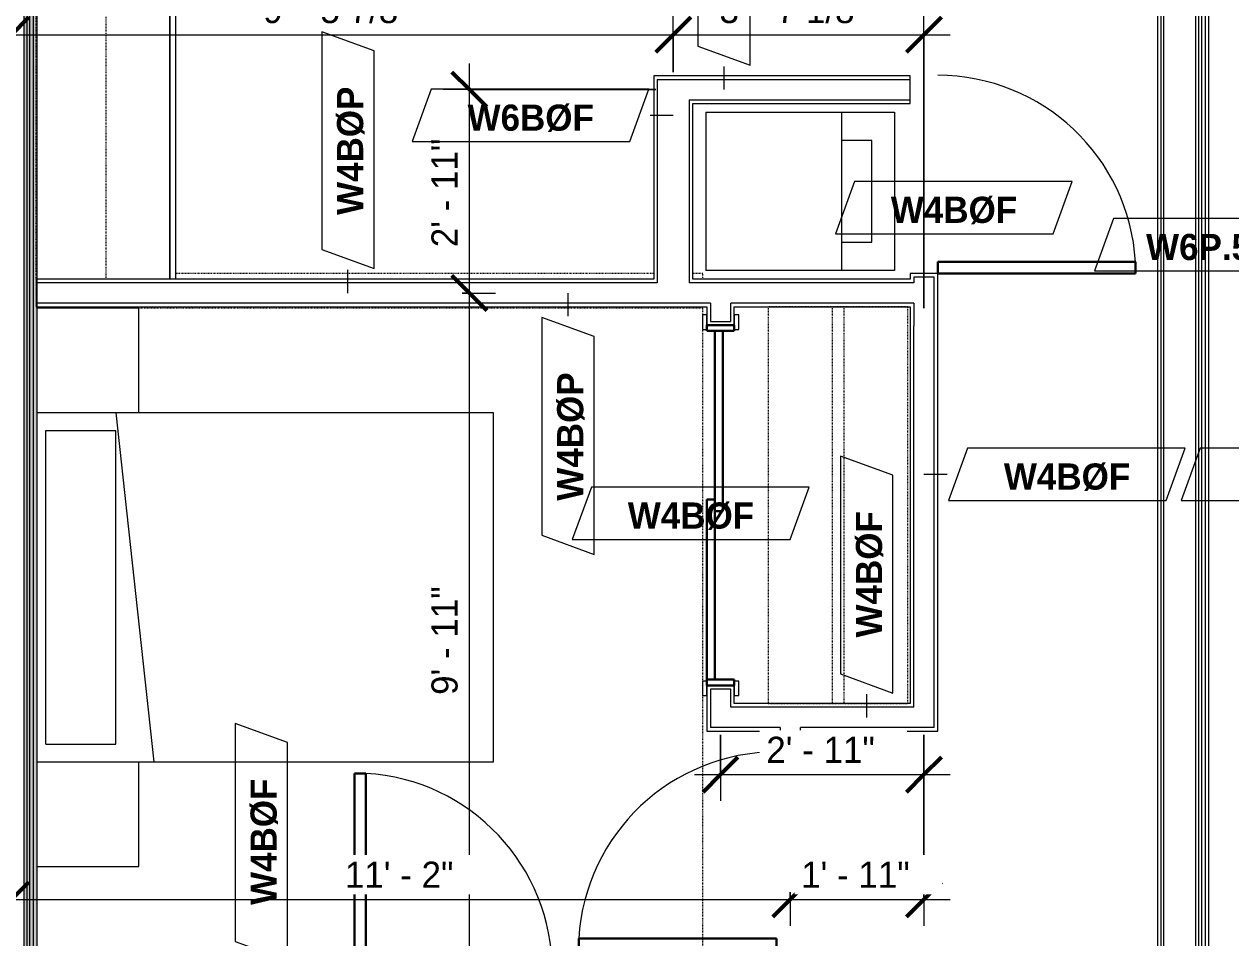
# Model space of a CAD drawing. Header units: inches. Extents: x -4010 to -1872, y 9846 to 12241.
# Drawn here: x -3336.5 to -3128.9, y 11805.8 to 11963 of the extents above; entities that cross this region are included whole.
import ezdxf

# ---------------------------------------------------------------- set-up
doc = ezdxf.new("R2010")
doc.units = ezdxf.units.IN
doc.header["$MEASUREMENT"] = 0
doc.linetypes.add('Dash', pattern=[0.25, 0.125, -0.125])
for name, color, linetype, lineweight in [('0-1', 7, 'Continuous', 5), ('A-ANNO-DIMS', 211, 'Continuous', 9), ('A-ANNO-DIMS-48', 211, 'Continuous', 9), ('A-DOOR-3', 31, 'Continuous', 9), ('A-DOOR-4', 31, 'Continuous', 30), ('A-DOOR-FRAM-3', 31, 'Continuous', 30), ('A-WALL', 113, 'Continuous', 18), ('A-WALL-2', 250, 'Continuous', 18), ('A-WALL-3', 113, 'Continuous', 9), ('A-WALL-IDEN', 211, 'Continuous', 9), ('I-FURN', 30, 'Continuous', 9), ('I-FURN-HDLN', 30, 'Dash', 9), ('I-WALL-2', 241, 'Continuous', 5), ('I-WALL-3', 7, 'Continuous', 9), ('P-SANR-FIXT', 6, 'Continuous', 9), ('Q-CASE', 31, 'Continuous', 9), ('Q-CASE-HDLN', 31, 'Dash', 9)]:
    doc.layers.add(name, color=color, linetype=linetype, lineweight=lineweight)
doc.styles.add('Century Gothic', font='ufonts.com_century-gothic.ttf', dxfattribs={"height": 4.5})
doc.styles.add('Century Gothic_B', font='GOTHICB.TTF', dxfattribs={"height": 4.5})
doc.dimstyles.new('OD_1__HACK_2', dxfattribs={"dimscale": 12, "dimtxt": 4.698757, "dimasz": 0.5, "dimexe": 0.375, "dimexo": 0.25, "dimgap": 0.0625, "dimtad": 1, "dimdec": 4, "dimrnd": 0.0625, "dimzin": 3, "dimdsep": 46, "dimlunit": 4, "dimtxsty": 'Century Gothic', "dimblk1": 'OBLIQUE', "dimblk2": 'OBLIQUE', "dimsah": 1, "dimcen": 0.09, "dimdle": 0.375, "dimazin": 0, "dimtfac": 1, "dimtdec": 4, "dimtix": 1, "dimtmove": 0, "dimatfit": 3, "dimfxl": 1, "dimtvp": 1, "dimtfill": 1, "dimfrac": 2, "dimtolj": 1, "dimtzin": 0, "dimarcsym": 2})

# ---------------------------------------------------------------- blocks, each defined once
blk = doc.blocks.new('CTR - 1st Phase - Common Walls_rvt-1-UNITS PLANS - 3RD FLOOR')
at = {"layer": 'I-WALL-2'}
for points in [[(-3336.04, 11724.74), (-3336.04, 12110.34), (-3336.54, 12110.34), (-3336.54, 11724.74)], [(-3336.04, 11724.74), (-3335.54, 11724.74), (-3335.54, 12110.34), (-3336.04, 12110.34), (-3336.04, 11725.36)], [(-3335.54, 11724.74), (-3334.91, 11724.74), (-3334.91, 12110.34), (-3335.54, 12110.34), (-3335.54, 11725.36)], [(-3334.91, 11725.36), (-3334.29, 11725.36), (-3334.29, 12110.34), (-3334.91, 12110.34), (-3334.91, 11726.33)]]:
    blk.add_hatch(color=256, dxfattribs=at).paths.add_polyline_path(points, flags=0)
at = {"layer": 'A-WALL-2'}
for p, q in [((-3336.54, 11725.36), (-3336.54, 12110.34)), ((-3336.04, 11725.36), (-3336.04, 12110.34)), ((-3335.54, 11725.36), (-3335.54, 12110.34)), ((-3334.91, 11725.36), (-3334.91, 12110.34)), ((-3140.94, 11743.36), (-3140.94, 12110.34)), ((-3140.44, 11743.36), (-3140.44, 12110.34)), ((-3134.94, 11743.36), (-3134.94, 12110.34)), ((-3134.44, 11743.36), (-3134.44, 12110.34)), ((-3133.94, 11743.36), (-3133.94, 12110.34)), ((-3133.31, 11743.36), (-3133.31, 12110.34))]:
    blk.add_line(p, q, dxfattribs=at)
at = {"layer": 'I-WALL-3'}
for p, q in [((-3334.29, 11761.49), (-3334.29, 12110.34)), ((-3141.56, 12110.34), (-3141.56, 11743.36)), ((-3132.69, 11743.36), (-3132.69, 12110.34))]:
    blk.add_line(p, q, dxfattribs=at)
blk = doc.blocks.new('SLIDING - FLUSH - 5-0 x 6-8-3934327-UNITS PLANS - 3RD FLOOR')
at = {"layer": 'A-DOOR-3'}
for p, q in [((-30.25, 3), (-32.75, 3)), ((-32.75, 3), (-32.75, 2.25)), ((-32.75, 2.25), (-30.25, 2.25)), ((-30.25, 2.25), (-30.25, 3)), ((30.25, 3), (30.25, 2.25)), ((32.75, 3), (30.25, 3)), ((30.25, 2.25), (32.75, 2.25)), ((32.75, 2.25), (32.75, 3)), ((-30.25, -2.5), (-32.75, -2.5)), ((-32.75, -2.5), (-32.75, -3.25)), ((-32.75, -3.25), (-30.25, -3.25)), ((-30.25, -3.25), (-30.25, -2.5)), ((32.75, -2.5), (30.25, -2.5)), ((30.25, -2.5), (30.25, -3.25)), ((30.25, -3.25), (32.75, -3.25)), ((32.75, -3.25), (32.75, -2.5))]:
    blk.add_line(p, q, dxfattribs=at)
at = {"layer": 'A-DOOR-4'}
for p, q in [((1, 2.25), (-30, 2.25)), ((-30, 2.25), (-30, 0.88)), ((1, 0.88), (1, 2.25)), ((-30, 0.88), (1, 0.88)), ((30, 0.88), (-1, 0.88)), ((-1, 0.88), (-1, -0.5)), ((30, -0.5), (30, 0.88)), ((-1, -0.5), (30, -0.5))]:
    blk.add_line(p, q, dxfattribs=at)
at = {"layer": 'A-DOOR-FRAM-3'}
for p, q in [((-30, 2.25), (-31, 2.25)), ((-31, 2.25), (-31, -2.5)), ((-30, -2.5), (-30, 2.25)), ((31, 2.25), (30, 2.25)), ((30, 2.25), (30, -2.5)), ((31, -2.5), (31, 2.25)), ((-31, -2.5), (-30, -2.5)), ((30, -2.5), (31, -2.5))]:
    blk.add_line(p, q, dxfattribs=at)
blk = doc.blocks.new('SWING - SINGLE - FLUSH - 2-10 x 6-8 - PRIVACY-3199405-UNITS PLANS - 3RD FLOOR')
at = {"layer": 'A-DOOR-3'}
blk.add_arc((17, -2.37), 34.07, 180, 266.6343, dxfattribs=at)
at = {"layer": 'A-DOOR-4'}
for p, q in [((15, -2.37), (15, -36.38)), ((17, -2.37), (15, -2.37)), ((17, -2.37), (17, -36.38)), ((17, -36.38), (15, -36.38))]:
    blk.add_line(p, q, dxfattribs=at)
at = {"layer": 'A-DOOR-FRAM-3'}
for p, q in [((-20, 2.38), (-20, 3.38)), ((-20, 3.38), (-17, 3.38)), ((-17, 2.38), (-20, 2.38)), ((-17, 3.38), (-17, 2.38)), ((17, 2.38), (17, 3.38)), ((17, 3.38), (20, 3.38)), ((20, 2.38), (17, 2.38)), ((20, 3.38), (20, 2.38)), ((-20, -2.37), (-17, -2.37)), ((-20, -3.37), (-20, -2.37)), ((-17, -3.37), (-20, -3.37)), ((-17, -2.37), (-17, -3.37)), ((17, -2.37), (20, -2.37)), ((17, -3.37), (17, -2.37)), ((20, -3.37), (17, -3.37)), ((20, -2.37), (20, -3.37))]:
    blk.add_line(p, q, dxfattribs=at)
blk = doc.blocks.new('OD_CW_Closet - OD_CW_Closet-3786619-UNITS PLANS - 3RD FLOOR')
at = {"layer": 'Q-CASE-HDLN'}
for p, q in [((68.99, 24), (0.74, 24)), ((0.74, 24), (0.74, 0)), ((68.99, 0), (68.99, 24)), ((0.74, 13), (68.99, 13)), ((0.74, 11), (68.99, 11)), ((0.74, 0), (68.99, 0))]:
    blk.add_line(p, q, dxfattribs=at)
blk = doc.blocks.new('SWING - SINGLE - FLUSH - 34_ x 80_ - OFFSET PIVOT DOOR AT WASHER_DRYER-3629691-UNITS PLANS - 3RD FLOOR')
at = {"layer": 'A-DOOR-3'}
blk.add_arc((17, 2.37), 34.07, 93.3657, 180, dxfattribs=at)
at = {"layer": 'A-DOOR-4'}
for p, q in [((15, 2.37), (15, 36.38)), ((17, 36.38), (15, 36.38)), ((17, 2.37), (17, 36.38)), ((17, 2.37), (15, 2.37))]:
    blk.add_line(p, q, dxfattribs=at)
blk = doc.blocks.new('Bed-Standard - Queen 60_ x 79_-V40-UNITS PLANS - 3RD FLOOR')
at = {"layer": 'I-FURN'}
for p, q in [((-19.31, 37.2), (-19.31, -41.3)), ((-16.31, 35.7), (-16.31, 23.7)), ((-16.31, 35.7), (37.69, 35.7)), ((37.69, 35.7), (37.69, 23.7)), ((40.69, -41.3), (40.69, 37.2)), ((40.69, 23.7), (-19.31, 17.13)), ((-16.31, 23.7), (37.69, 23.7)), ((-19.31, -41.3), (40.69, -41.3))]:
    blk.add_line(p, q, dxfattribs=at)
at = {"layer": 'I-FURN-HDLN'}
for p, q in [((58.69, -77.3), (58.69, 37.2)), ((64.69, -68.86), (64.69, 13.39)), ((-55.31, -17.36), (-55.31, -51.36)), ((64.69, -77.3), (64.69, -75.61)), ((-55.31, -77.3), (-7.94, -77.3)), ((-5.44, -77.3), (55.06, -77.3)), ((57.56, -77.3), (58.94, -77.3)), ((63.69, -77.3), (64.69, -77.3))]:
    blk.add_line(p, q, dxfattribs=at)
blk = doc.blocks.new('Stacked Washer and Dryer - 26_x25_ - Private-3627842-UNITS PLANS - 3RD FLOOR')
at = {"layer": 'P-SANR-FIXT'}
for p, q in [((0, 13.625), (32.4375, 13.625)), ((0, 13.625), (0, -13.625)), ((23.34375, -13.625), (23.34375, 13.625)), ((32.4375, 13.625), (32.4375, -13.625)), ((28.53125, 8.75), (23.34375, 8.75)), ((28.53125, -8.75), (28.53125, 8.75)), ((23.34375, -8.75), (28.53125, -8.75)), ((32.4375, -13.625), (0, -13.625))]:
    blk.add_line(p, q, dxfattribs=at)
blk = doc.blocks.new('Table-Night Stand - 18_ x 18_ x 24_-V41-UNITS PLANS - 3RD FLOOR')
at = {"layer": 'I-FURN'}
for p, q in [((18.15, 0), (18.15, 17.5)), ((0.15, 0), (18.15, 0))]:
    blk.add_line(p, q, dxfattribs=at)
blk = doc.blocks.new('Table-Night Stand - 18_ x 18_ x 24_-V42-UNITS PLANS - 3RD FLOOR')
at = {"layer": 'I-FURN'}
for p, q in [((0.15, 17.5), (0.15, 0)), ((0.15, 0), (18.15, 0))]:
    blk.add_line(p, q, dxfattribs=at)
blk = doc.blocks.new('OD_CW_Base Cabinet - OD_CW_Base Cabinet-3857764-UNITS PLANS - 3RD FLOOR')
at = {"layer": 'Q-CASE'}
for p, q in [((0.74, 0), (191.34, 0)), ((0.74, 0), (191.34, 0)), ((191.34, -1), (0.74, -1)), ((0.74, -1), (191.34, -1))]:
    blk.add_line(p, q, dxfattribs=at)
blk = doc.blocks.new('OD_CW_Upper Cabinet - OD_CW_Upper Cabinet-3856839-UNITS PLANS - 3RD FLOOR')
at = {"layer": 'Q-CASE-HDLN'}
for p, q in [((0.74, -24), (0.74, -12)), ((0.74, -12), (191.34, -12)), ((191.34, -12), (191.34, -24)), ((191.34, -24), (0.74, -24))]:
    blk.add_line(p, q, dxfattribs=at)
blk = doc.blocks.new('DIMBLOCK151-UNITS PLANS - 3RD FLOOR')
at = {"layer": 'A-ANNO-DIMS-48', "lineweight": 50}
for p, q in [((-3259.94, 11916.74), (-3262.94, 11919.74)), ((-3259.94, 11916.74), (-3256.94, 11913.74)), ((-3259.94, 11797.74), (-3262.94, 11800.74)), ((-3259.94, 11797.74), (-3256.94, 11794.74))]:
    blk.add_line(p, q, dxfattribs=at)
at = {"layer": 'A-ANNO-DIMS-48'}
for p, q in [((-3261.18, 11916.74), (-3255.44, 11916.74)), ((-3259.94, 11916.74), (-3261.18, 11916.74)), ((-3259.94, 11797.74), (-3259.94, 11916.74)), ((-3261.18, 11797.74), (-3255.44, 11797.74)), ((-3259.94, 11797.74), (-3261.18, 11797.74))]:
    blk.add_line(p, q, dxfattribs=at)
at = {"layer": 'A-ANNO-DIMS-48', "color": 0, "insert": (-3266.46, 11847.62), "char_height": 4.5, "width": 23.091, "attachment_point": 1, "rotation": 90, "line_spacing_factor": 0.984502, "style": 'Century Gothic', "bg_fill": 3, "box_fill_scale": 1.25, "bg_fill_color": 256, "bg_fill_true_color": 13158600, "bg_fill_transparency": 0}
blk.add_mtext('9\' - 11"', dxfattribs=at)
blk = doc.blocks.new('_Oblique')
at = {"color": 0, "linetype": 'ByBlock', "lineweight": -2}
blk.add_line((-0.5, -0.5), (0.5, 0.5), dxfattribs=at)
blk = doc.blocks.new('DIMBLOCK152-UNITS PLANS - 3RD FLOOR')
at = {"layer": 'A-ANNO-DIMS-48', "lineweight": 50}
for p, q in [((-3259.94, 11951.74), (-3262.94, 11954.74)), ((-3259.94, 11951.74), (-3256.94, 11948.74)), ((-3259.94, 11916.74), (-3262.94, 11919.74)), ((-3259.94, 11916.74), (-3256.94, 11913.74))]:
    blk.add_line(p, q, dxfattribs=at)
at = {"layer": 'A-ANNO-DIMS-48'}
for p, q in [((-3259.94, 11916.74), (-3259.94, 11956.24)), ((-3227.85, 11951.74), (-3264.44, 11951.74)), ((-3259.94, 11951.74), (-3227.85, 11951.74)), ((-3261.18, 11916.74), (-3255.44, 11916.74)), ((-3259.94, 11916.74), (-3261.18, 11916.74))]:
    blk.add_line(p, q, dxfattribs=at)
at = {"layer": 'A-ANNO-DIMS-48', "color": 0, "insert": (-3266.46, 11924.62), "char_height": 4.5, "width": 23.091, "attachment_point": 1, "rotation": 90, "line_spacing_factor": 0.984502, "style": 'Century Gothic', "bg_fill": 3, "box_fill_scale": 1.25, "bg_fill_color": 256, "bg_fill_true_color": 13158600, "bg_fill_transparency": 0}
blk.add_mtext('2\' - 11"', dxfattribs=at)
blk = doc.blocks.new('DIMBLOCK153-UNITS PLANS - 3RD FLOOR')
at = {"layer": 'A-ANNO-DIMS-48'}
for p, q in [((-3216.72, 11840.74), (-3216.72, 11829.41)), ((-3216.72, 11833.91), (-3216.72, 11840.74)), ((-3181.72, 11840.74), (-3181.72, 11829.41)), ((-3181.72, 11833.91), (-3181.72, 11840.74)), ((-3221.22, 11833.91), (-3177.22, 11833.91))]:
    blk.add_line(p, q, dxfattribs=at)
at = {"layer": 'A-ANNO-DIMS-48', "lineweight": 50}
for p, q in [((-3216.72, 11833.91), (-3213.72, 11836.91)), ((-3181.72, 11833.91), (-3178.72, 11836.91)), ((-3216.72, 11833.91), (-3219.72, 11830.91)), ((-3181.72, 11833.91), (-3184.72, 11830.91))]:
    blk.add_line(p, q, dxfattribs=at)
at = {"layer": 'A-ANNO-DIMS-48', "color": 0, "insert": (-3208.85, 11840.42), "char_height": 4.5, "width": 23.091, "attachment_point": 1, "line_spacing_factor": 0.984502, "style": 'Century Gothic', "bg_fill": 3, "box_fill_scale": 1.25, "bg_fill_color": 256, "bg_fill_true_color": 13158600, "bg_fill_transparency": 0}
blk.add_mtext('2\' - 11"', dxfattribs=at)
blk = doc.blocks.new('DIMBLOCK154-UNITS PLANS - 3RD FLOOR')
at = {"layer": 'A-ANNO-DIMS-48'}
for p, q in [((-3224.85, 11954.74), (-3224.85, 11965.66)), ((-3343.22, 11961.16), (-3224.85, 11961.16)), ((-3338.72, 11962.4), (-3338.72, 11956.66)), ((-3338.72, 11961.16), (-3338.72, 11962.4)), ((-3224.85, 11961.16), (-3224.85, 11954.74))]:
    blk.add_line(p, q, dxfattribs=at)
at = {"layer": 'A-ANNO-DIMS-48', "lineweight": 50}
for p, q in [((-3338.72, 11961.16), (-3335.72, 11964.16)), ((-3224.85, 11961.16), (-3221.85, 11964.16)), ((-3338.72, 11961.16), (-3341.72, 11958.16)), ((-3224.85, 11961.16), (-3227.85, 11958.16))]:
    blk.add_line(p, q, dxfattribs=at)
at = {"layer": 'A-ANNO-DIMS-48', "color": 0, "insert": (-3295.4, 11967.67), "char_height": 4.5, "width": 32.6676, "attachment_point": 1, "line_spacing_factor": 0.984502, "style": 'Century Gothic', "bg_fill": 3, "box_fill_scale": 1.25, "bg_fill_color": 256, "bg_fill_true_color": 13158600, "bg_fill_transparency": 0}
blk.add_mtext('9\' - 5 7/8"', dxfattribs=at)
blk = doc.blocks.new('DIMBLOCK155-UNITS PLANS - 3RD FLOOR')
at = {"layer": 'A-ANNO-DIMS-48'}
for p, q in [((-3224.85, 11954.74), (-3224.85, 11965.66)), ((-3181.72, 11914.12), (-3181.72, 11965.66)), ((-3224.85, 11961.16), (-3177.22, 11961.16)), ((-3224.85, 11961.16), (-3224.85, 11954.74)), ((-3181.72, 11961.16), (-3181.72, 11914.12))]:
    blk.add_line(p, q, dxfattribs=at)
at = {"layer": 'A-ANNO-DIMS-48', "lineweight": 50}
for p, q in [((-3224.85, 11961.16), (-3221.85, 11964.16)), ((-3181.72, 11961.16), (-3178.72, 11964.16)), ((-3224.85, 11961.16), (-3227.85, 11958.16)), ((-3181.72, 11961.16), (-3184.72, 11958.16))]:
    blk.add_line(p, q, dxfattribs=at)
at = {"layer": 'A-ANNO-DIMS-48', "color": 0, "insert": (-3216.9, 11967.67), "char_height": 4.5, "width": 32.6676, "attachment_point": 1, "line_spacing_factor": 0.984502, "style": 'Century Gothic', "bg_fill": 3, "box_fill_scale": 1.25, "bg_fill_color": 256, "bg_fill_true_color": 13158600, "bg_fill_transparency": 0}
blk.add_mtext('3\' - 7 1/8"', dxfattribs=at)
blk = doc.blocks.new('DIMBLOCK156-UNITS PLANS - 3RD FLOOR')
at = {"layer": 'A-ANNO-DIMS-48', "lineweight": 50}
for p, q in [((-3338.72, 11812.42), (-3335.72, 11815.42)), ((-3204.72, 11812.42), (-3201.72, 11815.42)), ((-3338.72, 11812.42), (-3341.72, 11809.42)), ((-3204.72, 11812.42), (-3207.72, 11809.42))]:
    blk.add_line(p, q, dxfattribs=at)
at = {"layer": 'A-ANNO-DIMS-48'}
for p, q in [((-3338.72, 11813.66), (-3338.72, 11807.92)), ((-3338.72, 11812.42), (-3338.72, 11813.66)), ((-3204.72, 11813.66), (-3204.72, 11807.92)), ((-3204.72, 11812.42), (-3204.72, 11813.66)), ((-3343.22, 11812.42), (-3204.72, 11812.42))]:
    blk.add_line(p, q, dxfattribs=at)
at = {"layer": 'A-ANNO-DIMS-48', "color": 0, "insert": (-3281.35, 11818.94), "char_height": 4.5, "width": 23.091, "attachment_point": 1, "line_spacing_factor": 0.984502, "style": 'Century Gothic', "bg_fill": 3, "box_fill_scale": 1.25, "bg_fill_color": 256, "bg_fill_true_color": 13158600, "bg_fill_transparency": 0}
blk.add_mtext('11\' - 2"', dxfattribs=at)
blk = doc.blocks.new('DIMBLOCK157-UNITS PLANS - 3RD FLOOR')
at = {"layer": 'A-ANNO-DIMS-48'}
for p, q in [((-3181.72, 11840.74), (-3181.72, 11807.92)), ((-3181.72, 11812.42), (-3181.72, 11840.74)), ((-3204.72, 11813.66), (-3204.72, 11807.92)), ((-3204.72, 11812.42), (-3204.72, 11813.66)), ((-3204.72, 11812.42), (-3177.22, 11812.42))]:
    blk.add_line(p, q, dxfattribs=at)
at = {"layer": 'A-ANNO-DIMS-48', "lineweight": 50}
for p, q in [((-3204.72, 11812.42), (-3201.72, 11815.42)), ((-3181.72, 11812.42), (-3178.72, 11815.42)), ((-3204.72, 11812.42), (-3207.72, 11809.42)), ((-3181.72, 11812.42), (-3184.72, 11809.42))]:
    blk.add_line(p, q, dxfattribs=at)
at = {"layer": 'A-ANNO-DIMS-48', "color": 0, "insert": (-3202.85, 11818.94), "char_height": 4.5, "width": 23.091, "attachment_point": 1, "line_spacing_factor": 0.984502, "style": 'Century Gothic', "bg_fill": 3, "box_fill_scale": 1.25, "bg_fill_color": 256, "bg_fill_true_color": 13158600, "bg_fill_transparency": 0}
blk.add_mtext('1\' - 11"', dxfattribs=at)
blk = doc.blocks.new('Wall Tag - Arch Wall-3956453-UNITS PLANS - 3RD FLOOR')
at = {"layer": 'A-WALL-IDEN'}
for p, q in [((-0.3561, 0.0937), (-0.4244, -0.0937)), ((0.4244, 0.0937), (-0.3561, 0.0937)), ((0.3561, -0.0937), (0.4244, 0.0937)), ((-0.4244, -0.0937), (0.3561, -0.0937))]:
    blk.add_line(p, q, dxfattribs=at)

msp = doc.modelspace()

# ---------------------------------------------------------------- linework, layer by layer
at = {"layer": 'A-WALL'}
for p, q in [((-3227.59874, 11953.4894), (-3184.09874, 11953.4894)), ((-3227.59874, 11953.4894), (-3227.59874, 11918.4894)), ((-3222.09874, 11949.9894), (-3184.09874, 11949.9894)), ((-3222.09874, 11949.9894), (-3222.09874, 11918.4894)), ((-3183.47374, 11919.4894), (-3183.47374, 11918.4894)), ((-3179.97374, 11919.4894), (-3183.47374, 11919.4894)), ((-3179.97374, 11911.11899), (-3179.97374, 11919.4894)), ((-3227.59874, 11918.4894), (-3334.47374, 11918.4894)), ((-3183.47374, 11918.4894), (-3222.09874, 11918.4894)), ((-3218.47374, 11914.9894), (-3334.47374, 11914.9894)), ((-3218.47374, 11914.9894), (-3218.47374, 11911.8644)), ((-3214.97374, 11911.8644), (-3214.97374, 11914.9894)), ((-3183.47374, 11914.9894), (-3214.97374, 11914.9894)), ((-3183.47374, 11914.9894), (-3183.47374, 11911.11899)), ((-3218.47374, 11911.8644), (-3214.97374, 11911.8644)), ((-3183.47374, 11845.4894), (-3183.47374, 11911.11899)), ((-3179.97374, 11841.9894), (-3179.97374, 11911.11899)), ((-3214.97374, 11848.6144), (-3218.47374, 11848.6144)), ((-3218.47374, 11848.6144), (-3218.47374, 11841.9894)), ((-3214.97374, 11845.4894), (-3214.97374, 11848.6144)), ((-3183.47374, 11845.4894), (-3214.97374, 11845.4894)), ((-3206.47374, 11841.9894), (-3218.47374, 11841.9894)), ((-3206.47374, 11841.9894), (-3206.47374, 11838.3644)), ((-3202.97374, 11838.3644), (-3202.97374, 11841.9894)), ((-3179.97374, 11841.9894), (-3202.97374, 11841.9894)), ((-3206.47374, 11838.3644), (-3202.97374, 11838.3644))]:
    msp.add_line(p, q, dxfattribs=at)
at = {"layer": 'A-WALL-3'}
for p, q in [((-3184.09874, 11954.1144), (-3228.22374, 11954.1144)), ((-3228.22374, 11954.1144), (-3228.22374, 11919.1144)), ((-3184.09874, 11949.3644), (-3184.09874, 11954.1144)), ((-3221.47374, 11949.3644), (-3184.09874, 11949.3644)), ((-3221.47374, 11919.1144), (-3221.47374, 11949.3644)), ((-3184.09874, 11920.1144), (-3184.09874, 11919.1144)), ((-3179.34874, 11920.1144), (-3184.09874, 11920.1144)), ((-3179.34874, 11911.11899), (-3179.34874, 11920.1144)), ((-3228.22374, 11919.1144), (-3334.47374, 11919.1144)), ((-3334.47374, 11919.1144), (-3334.47374, 11914.3644)), ((-3184.09874, 11919.1144), (-3221.47374, 11919.1144)), ((-3334.47374, 11914.3644), (-3219.09874, 11914.3644)), ((-3219.09874, 11914.3644), (-3219.09874, 11911.2394)), ((-3214.34874, 11911.2394), (-3214.34874, 11914.3644)), ((-3214.34874, 11914.3644), (-3184.09874, 11914.3644)), ((-3184.09874, 11914.3644), (-3184.09874, 11911.11899)), ((-3219.09874, 11911.2394), (-3214.34874, 11911.2394)), ((-3184.09874, 11911.11899), (-3184.09874, 11846.1144)), ((-3179.34874, 11841.3644), (-3179.34874, 11911.11899)), ((-3214.34874, 11849.2394), (-3219.09874, 11849.2394)), ((-3219.09874, 11849.2394), (-3219.09874, 11841.3644)), ((-3214.34874, 11846.1144), (-3214.34874, 11849.2394)), ((-3184.09874, 11846.1144), (-3214.34874, 11846.1144)), ((-3219.09874, 11841.3644), (-3207.09874, 11841.3644)), ((-3207.09874, 11841.3644), (-3207.09874, 11837.7394)), ((-3202.34874, 11837.7394), (-3202.34874, 11841.3644)), ((-3202.34874, 11841.3644), (-3179.34874, 11841.3644)), ((-3207.09874, 11837.7394), (-3202.34874, 11837.7394))]:
    msp.add_line(p, q, dxfattribs=at)
at = {"layer": 'A-WALL-IDEN'}
for p, q in [((-3280.83517, 11916.7394), (-3280.83517, 11920.7167)), ((-3181.72374, 11885.55572), (-3177.74643, 11885.55572))]:
    msp.add_line(p, q, dxfattribs=at)

# ---------------------------------------------------------------- block references
at = {"layer": '0-1'}
msp.add_blockref('CTR - 1st Phase - Common Walls_rvt-1-UNITS PLANS - 3RD FLOOR', (0, 0), dxfattribs=at)
at = {"layer": 'A-DOOR-3'}
for name, p, rotation in [('SWING - SINGLE - FLUSH - 34_ x 80_ - OFFSET PIVOT DOOR AT WASHER_DRYER-3629691-UNITS PLANS - 3RD FLOOR', (-3181.72374, 11937.1144), 269.99999999998), ('SLIDING - FLUSH - 5-0 x 6-8-3934327-UNITS PLANS - 3RD FLOOR', (-3216.84874, 11880.2394), 90.00000000004458), ('SWING - SINGLE - FLUSH - 2-10 x 6-8 - PRIVACY-3199405-UNITS PLANS - 3RD FLOOR', (-3204.72374, 11820.7394), 270.0000000000324), ('SWING - SINGLE - FLUSH - 2-10 x 6-8 - PRIVACY-3199405-UNITS PLANS - 3RD FLOOR', (-3262.72374, 11797.7394), 180)]:
    msp.add_blockref(name, p, dxfattribs=dict(at, rotation=rotation))
at = {"layer": 'A-WALL-IDEN', "xscale": 47.99999999999997, "yscale": 47.99999999999997, "zscale": 47.99999999999997}
for p in [(-3131.99671, 11925.0394), (-3157.14888, 11885.55572), (-3117.0986, 11885.55572), (-3221.85076, 11878.84506)]:
    msp.add_blockref('Wall Tag - Arch Wall-3956453-UNITS PLANS - 3RD FLOOR', p, dxfattribs=at)
at = {"layer": 'A-WALL-IDEN', "xscale": 47.99999999999997, "yscale": 47.99999999999997, "zscale": 47.99999999999997, "rotation": 89.99999999999991}
for p in [(-3242.97232, 11892.16454), (-3191.55926, 11868.31426)]:
    msp.add_blockref('Wall Tag - Arch Wall-3956453-UNITS PLANS - 3RD FLOOR', p, dxfattribs=at)
at = {"layer": 'I-FURN', "rotation": 90.00000000002782}
for name, p in [('Bed-Standard - Queen 60_ x 79_-V40-UNITS PLANS - 3RD FLOOR', (-3297.08274, 11855.42587)), ('Table-Night Stand - 18_ x 18_ x 24_-V41-UNITS PLANS - 3RD FLOOR', (-3316.78765, 11895.9674)), ('Table-Night Stand - 18_ x 18_ x 24_-V42-UNITS PLANS - 3RD FLOOR', (-3316.78765, 11817.9674))]:
    msp.add_blockref(name, p, dxfattribs=at)
at = {"layer": 'P-SANR-FIXT'}
msp.add_blockref('Stacked Washer and Dryer - 26_x25_ - Private-3627842-UNITS PLANS - 3RD FLOOR', (-3219.22374, 11934.2394), dxfattribs=at)
at = {"layer": 'Q-CASE'}
for name, p, rotation in [('OD_CW_Upper Cabinet - OD_CW_Upper Cabinet-3856839-UNITS PLANS - 3RD FLOOR', (-3310.47374, 12110.4521), 269.9999999999841), ('OD_CW_Base Cabinet - OD_CW_Base Cabinet-3857764-UNITS PLANS - 3RD FLOOR', (-3310.47374, 12110.4521), 270.0000000000046), ('OD_CW_Closet - OD_CW_Closet-3786619-UNITS PLANS - 3RD FLOOR', (-3208.51241, 11915.1021), 270.0000000000206)]:
    msp.add_blockref(name, p, dxfattribs=dict(at, rotation=rotation))

# ---------------------------------------------------------------- texts
at = {"layer": 'A-WALL-IDEN', "char_height": 4.5, "attachment_point": 1, "style": 'Century Gothic_B'}
for s, insert, width in [('W6P.5D', (-3143.51036, 11926.9107), 27.7245), ('W4BØF', (-3167.97276, 11887.42702), 26.058), ('W4BØF', (-3232.67464, 11880.71636), 26.058)]:
    msp.add_mtext(s, dxfattribs=dict(at, insert=insert, width=width))
at = {"layer": 'A-WALL-IDEN', "char_height": 4.5, "attachment_point": 1, "rotation": 90, "style": 'Century Gothic_B'}
for s, insert, width in [('W4BØP', (-3244.84362, 11881.01939), 26.8155), ('W4BØF', (-3193.43056, 11857.49038), 26.058)]:
    msp.add_mtext(s, dxfattribs=dict(at, insert=insert, width=width))

# ---------------------------------------------------------------- next in the draw order: dimensions: what is measured, and where the dimension line sits
at = {"layer": 'A-ANNO-DIMS'}
dim = msp.add_linear_dim(base=(-3259.94024, 11916.7394), p1=(-3264.18288, 11797.7394), p2=(-3264.18288, 11916.7394), angle=90, dimstyle='OD_1__HACK_2', override={"dimpost": '<>', "dimfxl": 119}, dxfattribs=at)
dim.commit()
dim.dimension.update_dxf_attribs({"geometry": 'DIMBLOCK151-UNITS PLANS - 3RD FLOOR', "text_midpoint": (-3263.05343, 11857.2394)})
dim = msp.add_linear_dim(base=(-3181.72374, 11833.90685), p1=(-3216.72374, 11843.7394), p2=(-3181.72374, 11843.7394), dimstyle='OD_1__HACK_2', override={"dimpost": '<>', "dimfxl": 35}, dxfattribs=at)
dim.commit()
dim.dimension.update_dxf_attribs({"geometry": 'DIMBLOCK153-UNITS PLANS - 3RD FLOOR', "text_midpoint": (-3199.22374, 11836.96344)})

# ---------------------------------------------------------------- next in the draw order: dimensions: what is measured, and where the dimension line sits
dim = msp.add_linear_dim(base=(-3259.94024, 11951.7394), p1=(-3264.18288, 11916.7394), p2=(-3224.84874, 11951.7394), angle=90, dimstyle='OD_1__HACK_2', override={"dimpost": '<>', "dimfxl": 52.65145}, dxfattribs=at)
dim.commit()
dim.dimension.update_dxf_attribs({"geometry": 'DIMBLOCK152-UNITS PLANS - 3RD FLOOR', "text_midpoint": (-3262.99684, 11934.2394)})
dim = msp.add_linear_dim(base=(-3204.72374, 11812.41916), p1=(-3338.72374, 11816.6618), p2=(-3204.72374, 11816.6618), dimstyle='OD_1__HACK_2', override={"dimpost": '<>', "dimfxl": 134}, dxfattribs=at)
dim.commit()
dim.dimension.update_dxf_attribs({"geometry": 'DIMBLOCK156-UNITS PLANS - 3RD FLOOR', "text_midpoint": (-3271.72374, 11815.47575)})

# ---------------------------------------------------------------- next in the draw order: linework, layer by layer
at = {"layer": 'A-WALL-IDEN'}
msp.add_line((-3242.97232, 11916.7394), (-3242.97232, 11912.76209), dxfattribs=at)

# ---------------------------------------------------------------- next in the draw order: block references
at = {"layer": 'A-WALL-IDEN', "xscale": 47.99999999999997, "yscale": 47.99999999999997, "zscale": 47.99999999999997, "rotation": 89.99999999999991}
msp.add_blockref('Wall Tag - Arch Wall-3956453-UNITS PLANS - 3RD FLOOR', (-3295.71812, 11822.31426), dxfattribs=at)

# ---------------------------------------------------------------- next in the draw order: texts
at = {"layer": 'A-WALL-IDEN', "insert": (-3260.24748, 11949.15449), "char_height": 4.5, "width": 26.058, "attachment_point": 1, "style": 'Century Gothic_B'}
msp.add_mtext('W6BØF', dxfattribs=at)
at = {"layer": 'A-WALL-IDEN', "insert": (-3297.58941, 11811.49038), "char_height": 4.5, "width": 26.058, "attachment_point": 1, "rotation": 90, "style": 'Century Gothic_B'}
msp.add_mtext('W4BØF', dxfattribs=at)

# ---------------------------------------------------------------- next in the draw order: dimensions: what is measured, and where the dimension line sits
at = {"layer": 'A-ANNO-DIMS'}
for base, p1, p2, override, picture, middle in [((-3224.84874, 11961.1563), (-3338.72374, 11965.39894), (-3224.84874, 11951.7394), {"dimpost": '<>', "dimfxl": 114.69132}, 'DIMBLOCK154-UNITS PLANS - 3RD FLOOR', (-3281.78624, 11964.51881)), ((-3181.72374, 11812.41916), (-3204.72374, 11816.6618), (-3181.72374, 11843.7394), {"dimpost": '<>', "dimfxl": 35.527402}, 'DIMBLOCK157-UNITS PLANS - 3RD FLOOR', (-3193.22374, 11815.41916))]:
    dim = msp.add_linear_dim(base=base, p1=p1, p2=p2, dimstyle='OD_1__HACK_2', override=override, dxfattribs=at)
    dim.commit()
    dim.dimension.update_dxf_attribs({"geometry": picture, "text_midpoint": middle})

# ---------------------------------------------------------------- next in the draw order: linework, layer by layer
at = {"layer": 'A-WALL-IDEN'}
msp.add_line((-3191.55926, 11843.7394), (-3191.55926, 11847.7167), dxfattribs=at)

# ---------------------------------------------------------------- next in the draw order: block references
at = {"layer": 'A-WALL-IDEN', "xscale": 47.99999999999997, "yscale": 47.99999999999997, "zscale": 47.99999999999997, "rotation": 89.99999999999991}
msp.add_blockref('Wall Tag - Arch Wall-3956453-UNITS PLANS - 3RD FLOOR', (-3280.83517, 11941.31426), dxfattribs=at)
at = {"layer": 'A-WALL-IDEN', "xscale": 47.99999999999997, "yscale": 47.99999999999997, "zscale": 47.99999999999997}
msp.add_blockref('Wall Tag - Arch Wall-3956453-UNITS PLANS - 3RD FLOOR', (-3249.4236, 11947.28319), dxfattribs=at)

# ---------------------------------------------------------------- next in the draw order: texts
at = {"layer": 'A-WALL-IDEN', "insert": (-3282.70647, 11930.16912), "char_height": 4.5, "width": 26.8155, "attachment_point": 1, "rotation": 90, "style": 'Century Gothic_B'}
msp.add_mtext('W4BØP', dxfattribs=at)

# ---------------------------------------------------------------- next in the draw order: dimensions: what is measured, and where the dimension line sits
at = {"layer": 'A-ANNO-DIMS'}
dim = msp.add_linear_dim(base=(-3181.72374, 11961.1563), p1=(-3224.84874, 11951.7394), p2=(-3181.72374, 11911.11899), dimstyle='OD_1__HACK_2', override={"dimpost": '<>', "dimfxl": 59.243425}, dxfattribs=at)
dim.commit()
dim.dimension.update_dxf_attribs({"geometry": 'DIMBLOCK155-UNITS PLANS - 3RD FLOOR', "text_midpoint": (-3203.28624, 11964.51881)})

# ---------------------------------------------------------------- next in the draw order: linework, layer by layer
at = {"layer": 'A-WALL-IDEN'}
for p, q in [((-3216.10391, 11951.7394), (-3216.10391, 11955.7167)), ((-3224.84874, 11947.28319), (-3228.82604, 11947.28319))]:
    msp.add_line(p, q, dxfattribs=at)

# ---------------------------------------------------------------- next in the draw order: block references
at = {"layer": 'A-WALL-IDEN', "xscale": 47.99999999999997, "yscale": 47.99999999999997, "zscale": 47.99999999999997, "rotation": 89.99999999999991}
msp.add_blockref('Wall Tag - Arch Wall-3956453-UNITS PLANS - 3RD FLOOR', (-3216.10391, 11976.31426), dxfattribs=at)
at = {"layer": 'A-WALL-IDEN', "xscale": 47.99999999999997, "yscale": 47.99999999999997, "zscale": 47.99999999999997}
msp.add_blockref('Wall Tag - Arch Wall-3956453-UNITS PLANS - 3RD FLOOR', (-3176.59671, 11931.42919), dxfattribs=at)

# ---------------------------------------------------------------- next in the draw order: texts
at = {"layer": 'A-WALL-IDEN', "insert": (-3187.42059, 11933.30049), "char_height": 4.5, "width": 26.058, "attachment_point": 1, "style": 'Century Gothic_B'}
msp.add_mtext('W4BØF', dxfattribs=at)

doc.saveas('drawing.dxf')
